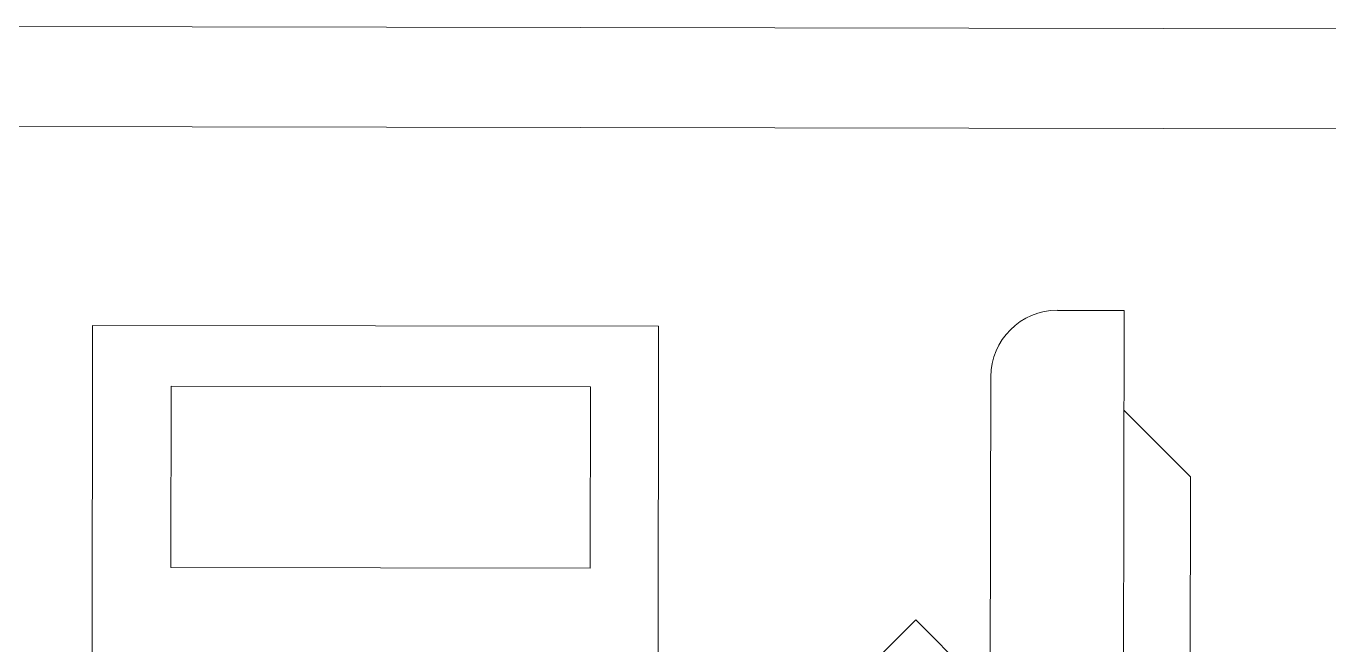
# Model space of a CAD drawing. Header units: inches. Extents: x -501855 to 57169, y -29325 to 19878.
# Drawn here: x 48317.1 to 48708.5, y -11328.7 to -11142.8 of the extents above; entities that cross this region are included whole.
import ezdxf

# ---------------------------------------------------------------- set-up
doc = ezdxf.new("R2010")
doc.units = ezdxf.units.IN
doc.header["$LTSCALE"] = 25
doc.header["$MEASUREMENT"] = 0
doc.linetypes.add('DASHDOT', pattern=[25.4, 12.7, -6.35, 0, -6.35])
doc.layers.add('00-Ground Floor$0$LOADING', color=253, linetype='Continuous', lineweight=5)
doc.layers.add('E-LITE-CLNG-CNDT', color=6, linetype='DASHDOT', lineweight=35)

# ---------------------------------------------------------------- blocks, each defined once
blk = doc.blocks.new('00-Ground Floor$0$workstation')
at = {"layer": '00-Ground Floor$0$LOADING'}
for p, q in [((2813.402, -1050.332, 0), (2813.478, -1004.332, 0)), ((2827.457, -1004.855, 0), (2827.383, -1049.855, 0)), ((2844.457, -1004.883, 0), (2844.383, -1049.883, 0)), ((2817.405, -1048.338, 0), (2817.475, -1006.338, 0)), ((2811.41, -1045.328, 0), (2811.47, -1009.328, 0)), ((2829.429, -1048.04, 0), (2829.438, -1042.588, 0)), ((2829.438, -1042.588, 0), (2842.037, -1042.609, 0)), ((2842.037, -1042.609, 0), (2842.028, -1048.061, 0)), ((2811.41, -1045.328, 0), (2813.407, -1047.332, 0)), ((2842.028, -1048.061, 0), (2829.429, -1048.04, 0)), ((2827.383, -1049.855, 0), (2844.383, -1049.883, 0)), ((2815.402, -1050.335, 0), (2813.402, -1050.332, 0)), ((2854.249, -1055.87, 0), (2804.249, -1055.787, 0)), ((2800.244, -1058.781, 0), (2858.244, -1058.877, 0))]:
    blk.add_line(p, q, dxfattribs=at)
at = {"layer": '00-Ground Floor$0$LOADING', "extrusion": (1.65465e-10, -1.79463e-10, -1)}
for p in [(2823.196, -1037.503, 0), (2817.421, -1038.791, 0)]:
    blk.add_line(p, (2819.655, -1041.032, 0), dxfattribs=at)
at = {"layer": '00-Ground Floor$0$LOADING', "extrusion": (1.03527e-10, -9.97581e-11, -1)}
blk.add_ellipse((2815.405, -1048.335, 0), major_axis=(1.412, -1.417), ratio=1, start_param=5.497787, end_param=7.068583, dxfattribs=at)
blk = doc.blocks.new('00-Ground Floor')
at = {"layer": '00-Ground Floor$0$LOADING', "xscale": 10, "yscale": 10, "zscale": 10, "rotation": 180}
blk.add_blockref('00-Ground Floor$0$workstation', (76780.98, -21731.53, 0), dxfattribs=at)

msp = doc.modelspace()

# ---------------------------------------------------------------- block references
at = {"layer": 'E-LITE-CLNG-CNDT'}
msp.add_blockref('00-Ground Floor', (0, 0), dxfattribs=at)

doc.saveas('drawing.dxf')
